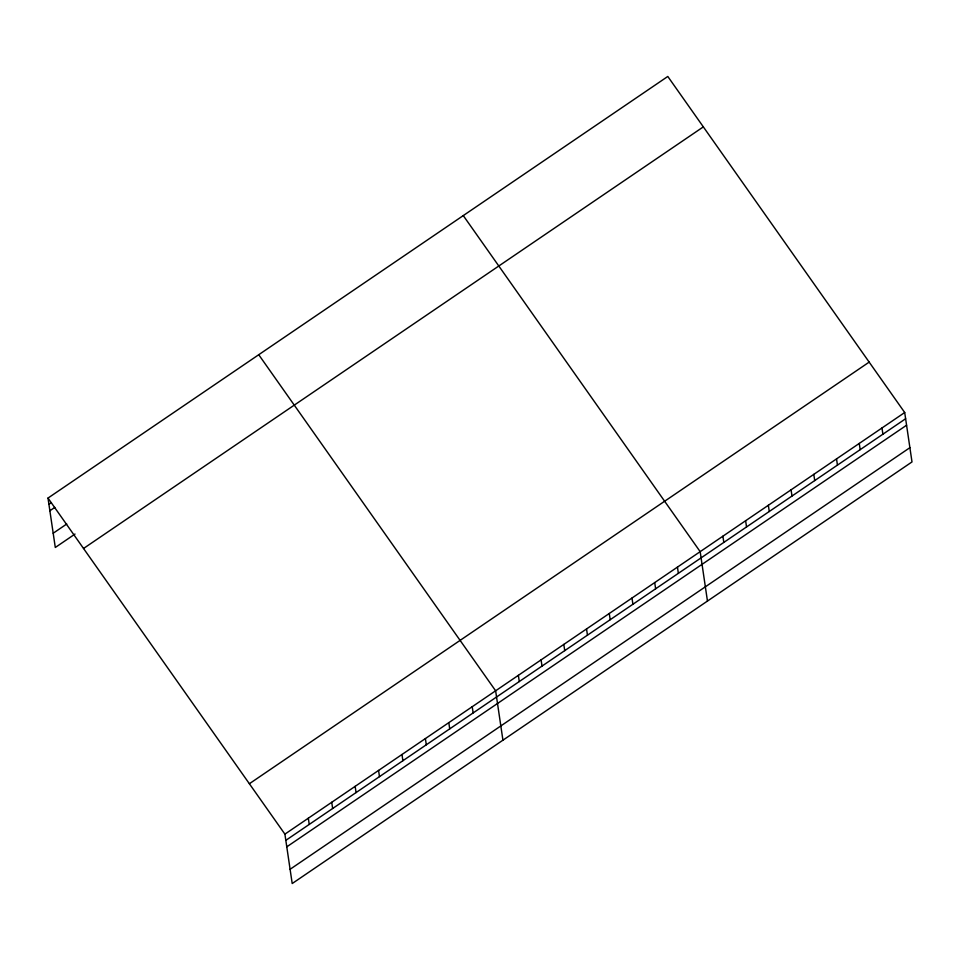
<?xml version="1.0" encoding="UTF-8"?>
<svg xmlns="http://www.w3.org/2000/svg" width="960" height="960" viewBox="0 0 960 960"><rect width="100%" height="100%" fill="white"/><g stroke="black" fill="none" stroke-linecap="round" stroke-linejoin="round"><path stroke-width="1.44" d="M48 498.072L667.8 76.464L904.704 412.524L912 461.928L292.2 883.536L284.904 834.144L48 498.072L55.296 547.476L75.012 534.06M48.912 504.288L51.384 502.608M49.872 510.768L54.804 507.408M53.196 533.22L66.744 524.004M83.532 548.484L703.344 126.864M249.372 783.732L869.172 362.112M284.904 834.144L904.704 412.524M285.816 840.36L905.628 418.74M286.776 846.84L906.576 425.22M290.088 869.292L909.9 447.672M463.272 215.592L700.176 551.664L707.46 601.056M258.732 354.72L495.636 690.792L502.932 740.196M881.976 427.98L882.9 434.196M859.248 443.448L860.172 449.664M836.532 458.904L837.444 465.12M813.804 474.36L814.716 480.576M791.076 489.828L791.988 496.032M768.348 505.284L769.272 511.5M745.62 520.74L746.544 526.956M722.892 536.196L723.816 542.412M677.448 567.12L678.36 573.336M654.72 582.576L655.632 588.792M631.992 598.032L632.904 604.248M609.264 613.5L610.188 619.716M586.536 628.956L587.46 635.172M563.808 644.412L564.732 650.628M541.092 659.88L542.004 666.084M518.364 675.336L519.276 681.552M472.224 706.716L473.136 712.932M448.8 722.652L449.724 728.868M425.388 738.576L426.312 744.792M401.976 754.5L402.888 760.716M378.564 770.436L379.476 776.64M355.152 786.36L356.064 792.576M331.728 802.284L332.652 808.5M308.316 818.22L309.24 824.424"/></g></svg>
